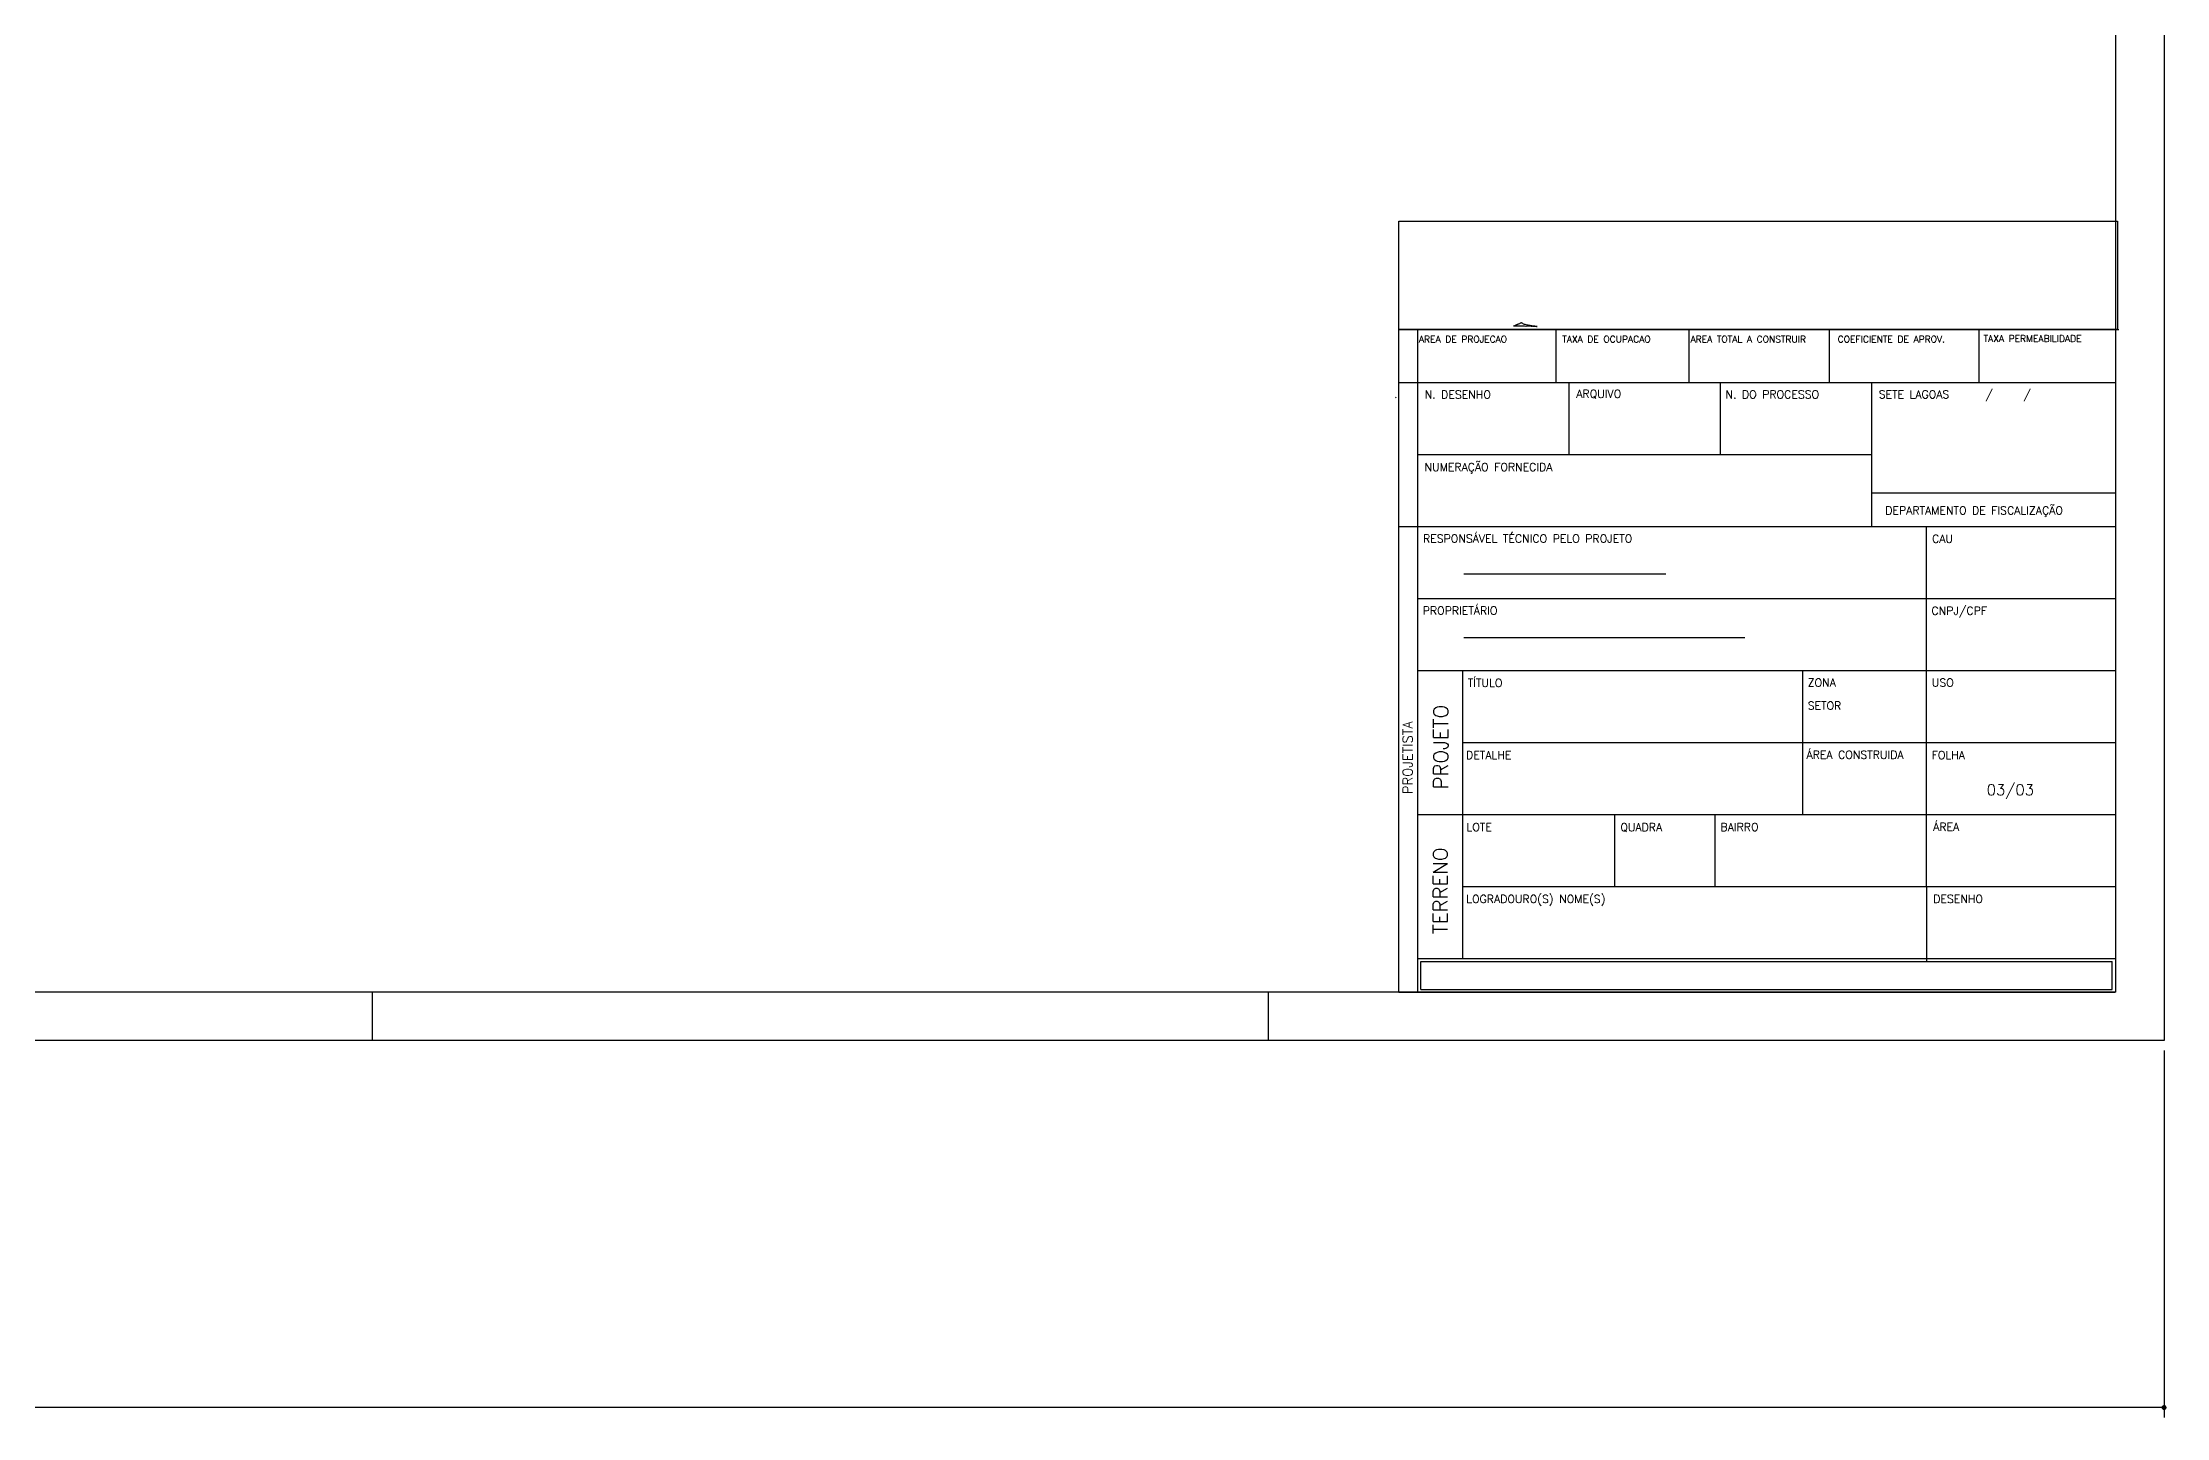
# Model space of a CAD drawing. Header units: inches. Extents: x 580771 to 672494, y 7715997 to 7829530.
# Drawn here: x 654479 to 656606, y 7715997 to 7717375 of the extents above; entities that cross this region are included whole.
import ezdxf

# ---------------------------------------------------------------- set-up
doc = ezdxf.new("R2010")
doc.units = ezdxf.units.IN
doc.header["$MEASUREMENT"] = 0
doc.header["$PDMODE"] = 2
doc.linetypes.add('CONTINUO', pattern=[0])
for name, color, linetype in [('02', 2, 'Continuous'), ('LEGENDA', 2, 'Continuous'), ('LOGO', 246, 'Continuous'), ('NIVEL', 2, 'Continuous'), ('P-06', 6, 'Continuous'), ('P02', 2, 'Continuous'), ('P06', 6, 'Continuous'), ('PEN01', 1, 'Continuous')]:
    doc.layers.add(name, color=color, linetype=linetype)
doc.styles.add('R80E50', font='romans.shx', dxfattribs={"height": 10})
doc.styles.add('ROMANS', font='romans', dxfattribs={"height": 0.2})
doc.dimstyles.new('ARQ50', dxfattribs={"dimscale": 50, "dimtxt": 10, "dimasz": 0.1, "dimexe": 0.2, "dimexo": 0.2, "dimgap": 0.1, "dimtad": 1, "dimdec": 0, "dimzin": 12, "dimdsep": 46, "dimtxsty": 'R80E50', "dimblk1": 'DOT', "dimblk2": 'DOT', "dimsah": 1, "dimcen": 0.4, "dimclrd": 15, "dimclre": 15, "dimclrt": 3, "dimadec": 0, "dimazin": 0, "dimtfac": 1, "dimtdec": 0, "dimtmove": 2, "dimatfit": 3, "dimldrblk": 'DOT', "dimfxl": 0.2, "dimtolj": 1, "dimtzin": 12, "dimarcsym": 0})

# ---------------------------------------------------------------- blocks, each defined once
blk = doc.blocks.new('A0')
at = {"color": 0}
blk.add_lwpolyline([(2.5, 1), (2.5, 83.1), (117.9, 83.1), (117.9, 1)], close=True, dxfattribs=at)
at = {"layer": 'P02'}
blk.add_lwpolyline([(0, 0), (0, 84.1), (118.9, 84.1), (118.9, 0)], close=True, dxfattribs=at)
for points in [[(81.9, 1), (81.9, 0)], [(100.4, 1), (100.4, 0)]]:
    blk.add_lwpolyline(points, dxfattribs=at)
blk = doc.blocks.new('_DOT')
at = {"color": 0, "linetype": 'ByBlock'}
blk.add_line((-0.5, 0), (-1, 0), dxfattribs=at)
at = {"color": 0, "linetype": 'ByBlock', "const_width": 0.5}
blk.add_lwpolyline([(-0.25, 0, 1), (0.25, 0, 1)], format="xyb", close=True, dxfattribs=at)
blk = doc.blocks.new('*D1666')
at = {"layer": 'Defpoints', "color": 0, "transparency": 16777216}
for p in [(650836, 7716374.7), (656603.9, 7716374.7), (650836, 7716007.2)]:
    blk.add_point(p, dxfattribs=at)
at = {"layer": 'NIVEL', "color": 15, "lineweight": -2, "transparency": 16777216}
for p, q in [((650836, 7716364.7), (650836, 7715997.2)), ((656603.9, 7716364.7), (656603.9, 7715997.2)), ((656598.9, 7716007.2), (650841, 7716007.2))]:
    blk.add_line(p, q, dxfattribs=at)
at = {"layer": 'NIVEL', "color": 15, "lineweight": -2, "transparency": 16777216, "xscale": 5, "yscale": 5, "zscale": 5, "rotation": 180}
blk.add_blockref('_DOT', (650836, 7716007.2), dxfattribs=at)
at = {"layer": 'NIVEL', "color": 15, "lineweight": -2, "transparency": 16777216, "xscale": 5, "yscale": 5, "zscale": 5}
blk.add_blockref('_DOT', (656603.9, 7716007.2), dxfattribs=at)
at = {"layer": 'NIVEL', "color": 3, "transparency": 16777216, "insert": (653719.9, 7716017.2), "char_height": 10, "attachment_point": 5, "style": 'R80E50'}
blk.add_mtext('\\A1;5768', dxfattribs=at)

msp = doc.modelspace()

# ---------------------------------------------------------------- linework, layer by layer
at = {"color": 54, "linetype": 'CONTINUO', "elevation": -634.842, "flags": 128}
msp.add_lwpolyline([(655834.141, 7717018.609), (655834.904, 7717019.136)], dxfattribs=at)
at = {"layer": '02'}
for p, q in [((655994.566, 7717087.011), (655994.566, 7717034.068)), ((656127.978, 7717087.011), (656127.978, 7717034.068)), ((656268.381, 7717087.011), (656268.381, 7717034.068)), ((656418.35, 7717087.011), (656418.35, 7717034.068))]:
    msp.add_line(p, q, dxfattribs=at)
at = {"layer": 'LEGENDA', "color": 2}
for p, q in [((655837.325, 7716423.214), (655837.325, 7717087.011)), ((655837.325, 7717087.011), (655853.206, 7717087.011)), ((655837.325, 7716889.772), (655856.564, 7716889.772))]:
    msp.add_line(p, q, dxfattribs=at)
at = {"layer": 'LEGENDA', "color": 5}
for p, q in [((655837.325, 7717087.011), (656548.87, 7717087.011)), ((655837.325, 7717087.011), (656558.55, 7717087.011)), ((655856.564, 7716423.214), (655856.564, 7717087.011)), ((655837.325, 7717034.068), (656554.798, 7717034.068)), ((655853.37, 7717034.068), (656435.674, 7717034.068)), ((655856.564, 7716889.772), (656554.798, 7716889.772)), ((655858.491, 7716889.772), (656554.798, 7716889.772)), ((655856.564, 7716745.476), (656554.798, 7716745.476)), ((655901.563, 7716456.883), (655901.563, 7716745.476)), ((655856.564, 7716601.18), (656554.798, 7716601.18)), ((655856.564, 7716456.883), (656554.798, 7716456.883)), ((655837.325, 7716423.214), (656554.798, 7716423.214))]:
    msp.add_line(p, q, dxfattribs=at)
at = {"layer": 'LEGENDA', "color": 1}
for p, q in [((656008.075, 7716961.92), (656008.075, 7717034.068)), ((656159.586, 7716961.92), (656159.586, 7717034.068)), ((656311.097, 7716889.772), (656311.097, 7717034.068)), ((655856.564, 7716961.92), (656311.097, 7716961.92)), ((656311.097, 7716923.441), (656554.798, 7716923.441)), ((656365.978, 7716529.031), (656365.978, 7716889.772)), ((655856.564, 7716817.624), (656554.798, 7716817.624)), ((656242.019, 7716601.18), (656242.019, 7716745.476)), ((655901.563, 7716673.328), (656554.798, 7716673.328)), ((656053.876, 7716529.031), (656053.876, 7716601.18)), ((656154.412, 7716529.031), (656154.412, 7716601.18)), ((656365.978, 7716529.031), (656554.798, 7716529.031)), ((655859.45, 7716453.997), (656551.912, 7716453.997)), ((655859.45, 7716426.1), (655859.45, 7716453.997)), ((656551.912, 7716426.1), (656551.912, 7716453.997)), ((655859.45, 7716426.1), (656551.912, 7716426.1))]:
    msp.add_line(p, q, dxfattribs=at)
at = {"layer": 'LEGENDA', "color": 3}
for p, q in [((655901.563, 7716529.031), (656365.978, 7716529.031)), ((656365.978, 7716529.031), (656365.978, 7716453.997))]:
    msp.add_line(p, q, dxfattribs=at)
at = {"layer": 'LOGO', "color": 246}
msp.add_spline([(655952.281, 7717090.447), (655956.699, 7717090.388), (655958.255, 7717090.388), (655960.612, 7717090.306), (655962.168, 7717090.306), (655964.525, 7717090.224), (655966.892, 7717090.306), (655969.908, 7717090.224), (655970.681, 7717090.239), (655972.513, 7717090.142), (655975.224, 7717090.082), (655975.892, 7717090.142), (655975.443, 7717090.224), (655974.422, 7717090.441), (655973.344, 7717090.671), (655970.662, 7717091.059), (655968.467, 7717091.39), (655966.634, 7717091.702), (655964.535, 7717092.049), (655962.836, 7717092.497), (655961.175, 7717093.398), (655960.173, 7717093.931), (655959.448, 7717093.682), (655957.472, 7717092.834), (655956.623, 7717092.487), (655955.525, 7717091.954), (655954.199, 7717091.327), (655953.254, 7717090.826), (655952.281, 7717090.447)], degree=3, dxfattribs=at)
at = {"layer": 'P-06'}
msp.add_line((656557.177, 7717087.011), (655837.325, 7717087.011), dxfattribs=at)
msp.add_lwpolyline([(655837.325, 7717195.491), (656557.177, 7717195.491), (656557.177, 7717087.011), (655837.325, 7717087.011)], close=True, dxfattribs=at)
at = {"layer": 'P06'}
for p in [(655837.325, 7717087.011), (655992.961, 7717087.011)]:
    msp.add_line(p, (656557.177, 7717087.011), dxfattribs=at)
at = {"layer": 'PEN01'}
for p, q in [((655902.674, 7716842.389), (656104.77, 7716842.389)), ((655902.674, 7716778.668), (656184.139, 7716778.668))]:
    msp.add_line(p, q, dxfattribs=at)

# ---------------------------------------------------------------- block references
at = {"xscale": 48.51000000000931, "yscale": 48.51000000000931, "zscale": 48.51000000000931}
msp.add_blockref('A0', (650836.028, 7716374.704), dxfattribs=at)

# ---------------------------------------------------------------- texts
at = {"layer": 'LEGENDA', "color": 2, "style": 'R80E50'}
for s, height, p in [('AREA DE PROJECAO', 6.68547, (655857.586, 7717074.022)), ('TAXA DE OCUPACAO', 6.68547, (656001.056, 7717074.022)), ('AREA TOTAL A CONSTRUIR', 6.68547, (656129.589, 7717074)), ('COEFICIENTE DE APROV.', 6.68547, (656277.002, 7717074.022)), ('TAXA PERMEABILIDADE', 6.68547, (656423.029, 7717074.568)), ('N. DESENHO', 8.0165, (655863.318, 7717017.855)), ('ARQUIVO', 8.0165, (656015.161, 7717018.603)), ('N. DO PROCESSO', 8.01646, (656164.606, 7717018.016)), ('SETE LAGOAS     /     / ', 8.01646, (656318.068, 7717018.066)), ('NUMERAÇÃO FORNECIDA', 8.01646, (655863.179, 7716945.271)), ('DEPARTAMENTO DE FISCALIZAÇÃO', 8.01646, (656324.636, 7716901.789)), ('RESPONSÁVEL TÉCNICO PELO PROJETO', 8.01646, (655861.62, 7716873.616)), ('CAU', 8.0165, (656371.572, 7716873.467)), ('PROPRIETÁRIO', 8.01646, (655861.309, 7716801.491)), ('CNPJ/CPF', 8.0165, (656370.954, 7716801.352)), ('TÍTULO', 8.0165, (655906.447, 7716729.052)), ('ZONA', 8.0165, (656246.995, 7716729.29)), ('USO', 8.0165, (656371.247, 7716729.331)), ('SETOR', 8.0165, (656246.995, 7716706.29)), ('ÁREA CONSTRUIDA', 8.01646, (656245.781, 7716657.022)), ('DETALHE', 8.0165, (655904.822, 7716656.823)), ('FOLHA', 8.0165, (656371.129, 7716656.724)), ('LOTE', 8.0165, (655905.154, 7716584.61)), ('QUADRA', 8.0165, (656059.285, 7716584.487)), ('BAIRRO', 8.0165, (656159.587, 7716584.691)), ('ÁREA', 8.0165, (656372.683, 7716584.844)), ('LOGRADOURO(S) NOME(S)', 8.01646, (655904.93, 7716512.586)), ('DESENHO', 8.0165, (656372.683, 7716512.696))]:
    msp.add_text(s, height=height, dxfattribs=at).set_placement(p)
at = {"layer": 'LEGENDA', "color": 4, "style": 'ROMANS'}
for s, p in [('PROJETO', (655886.697, 7716626.354)), ('TERRENO', (655886.13, 7716481.573))]:
    msp.add_text(s, height=14.4296, rotation=90, dxfattribs=at).set_placement(p)
at = {"layer": 'LEGENDA', "color": 2, "style": 'ROMANS'}
msp.add_text('PROJETISTA', height=9.6197, rotation=90, dxfattribs=at).set_placement((655851.079, 7716621.646))
at = {"layer": 'LEGENDA', "color": 3, "style": 'ROMANS'}
msp.add_text('03/03', height=10.8222, dxfattribs=at).set_placement((656426.321, 7716620.569))

# ---------------------------------------------------------------- dimensions: what is measured, and where the dimension line sits
at = {"layer": 'NIVEL'}
dim = msp.add_linear_dim(base=(650836.028, 7716007.189), p1=(656603.867, 7716374.704), p2=(650836.028, 7716374.704), dimstyle='ARQ50', dxfattribs=at)
dim.commit()
dim.dimension.update_dxf_attribs({"geometry": '*D1666', "text_midpoint": (653719.947, 7716017.189)})

doc.saveas('drawing.dxf')
